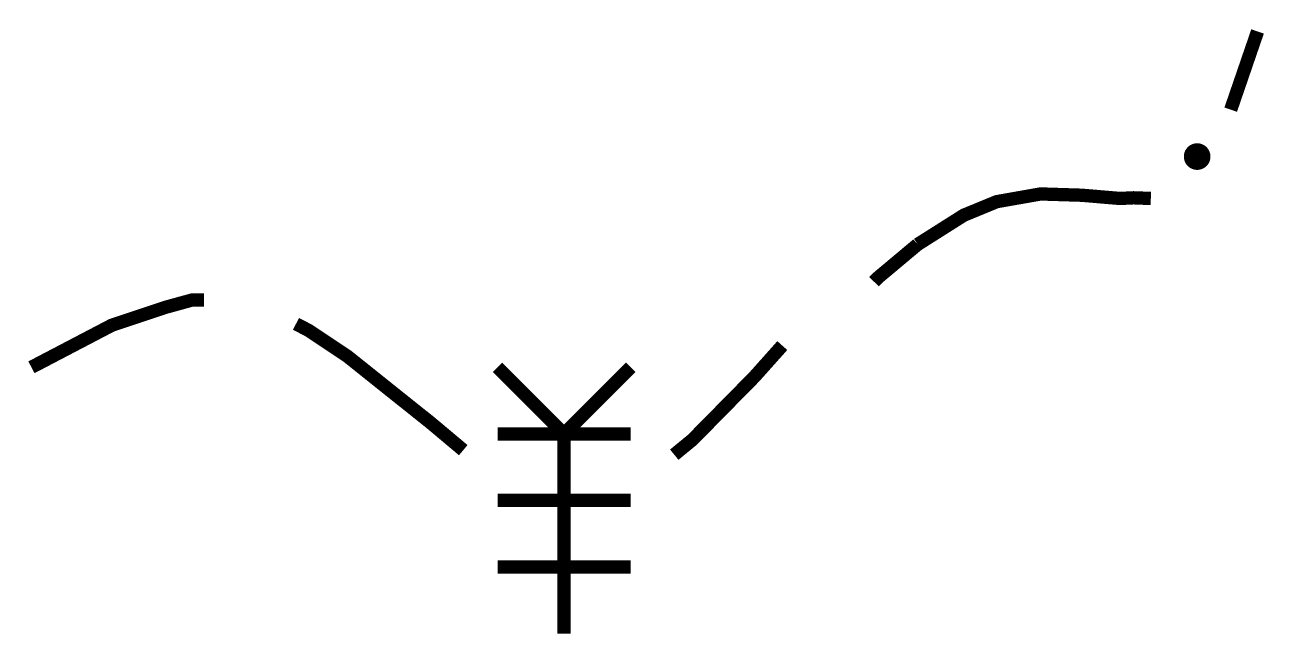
# Model space of a CAD drawing. Extents: x 3.27 to 12.58, y 2.18 to 6.8.
import ezdxf

# ---------------------------------------------------------------- set-up
doc = ezdxf.new("R2010")
doc.units = 0
doc.header["$MEASUREMENT"] = 0
doc.layers.get('0').update_dxf_attribs({"linetype": 'CONTINUOUS'})

msp = doc.modelspace()

# ---------------------------------------------------------------- linework, layer by layer
at = {"const_width": 0.1}
for points in [[(12.3258, 6.1674), (12.5274, 6.7549)], [(9.9747, 5.155), (10.3218, 5.3747), (10.5688, 5.4763), (10.898, 5.5343), (11.2079, 5.5246), (11.4935, 5.5004), (11.5952, 5.5053), (11.726, 5.5004), (11.726, 5.5004)], [(9.6473, 4.8751), (9.6745, 4.9035), (9.9747, 5.155)], [(3.3198, 4.2324), (3.924, 4.5485), (4.3319, 4.6843), (4.5241, 4.7372), (4.6159, 4.7372)], [(5.3064, 4.5585), (5.4005, 4.5099), (5.691, 4.3163), (6.3204, 3.8132), (6.5625, 3.61), (6.5625, 3.61), (6.5625, 3.61)], [(8.1472, 3.5761), (8.1472, 3.5761), (8.1472, 3.5761), (8.2828, 3.6874), (8.7496, 4.1615), (8.9584, 4.3954)], [(6.8198, 4.2324), (7.3198, 3.7324), (7.8198, 4.2324)], [(6.8198, 3.7324), (7.8198, 3.7324)], [(7.3198, 3.7324), (7.3198, 2.2324)], [(6.8198, 3.2324), (7.8198, 3.2324)], [(6.8198, 2.7324), (7.8198, 2.7324)]]:
    msp.add_lwpolyline(points, dxfattribs=at)
msp.add_lwpolyline([(12.0238, 5.815, 1), (12.1238, 5.815, 1)], format="xyb", close=True, dxfattribs=at)

doc.saveas('drawing.dxf')
